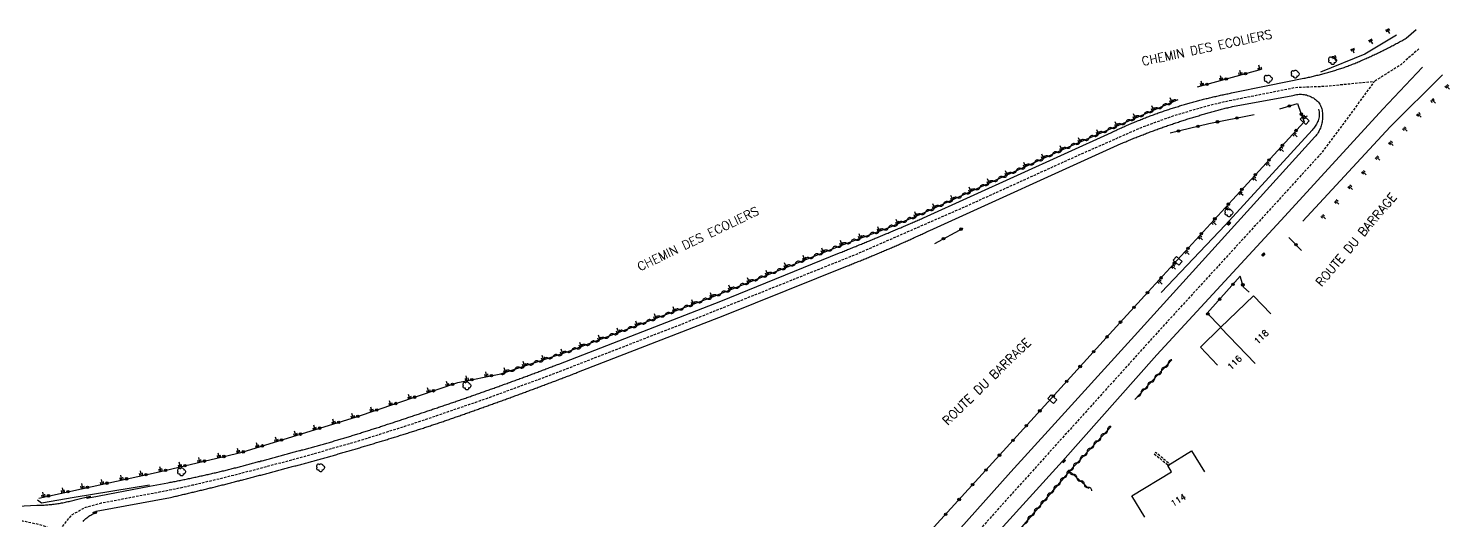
# Model space of a CAD drawing. Header units: millimetres. Extents: x 269999 to 271000, y 126004 to 126739.
# Drawn here: x 270290.7 to 270575.5, y 126486.3 to 126584.8 of the extents above; entities that cross this region are included whole.
import ezdxf
from ezdxf.enums import TextEntityAlignment as Align

# ---------------------------------------------------------------- set-up
doc = ezdxf.new("R2010")
doc.units = ezdxf.units.MM
doc.linetypes.add('DASHED', pattern=[0.75, 0.5, -0.25])
doc.layers.get('0').update_dxf_attribs({"linetype": 'CONTINUOUS'})
for name, color, linetype in [('W0001', 6, 'DASHED'), ('W0008', 7, 'CONTINUOUS'), ('W0100', 7, 'CONTINUOUS'), ('W0112', 1, 'DASHED'), ('W0211', 2, 'CONTINUOUS'), ('W0300', 7, 'CONTINUOUS'), ('W0310', 3, 'CONTINUOUS'), ('W0322', 7, 'CONTINUOUS'), ('W0400', 7, 'CONTINUOUS'), ('W0989', 7, 'CONTINUOUS'), ('W0991', 7, 'CONTINUOUS'), ('W1102', 7, 'CONTINUOUS'), ('W1471', 7, 'CONTINUOUS')]:
    doc.layers.add(name, color=color, linetype=linetype)
doc.styles.get("Standard").update_dxf_attribs({"font": 'romans.shx', "width": 0.85})

# ---------------------------------------------------------------- blocks, each defined once
blk = doc.blocks.new('T400')
for p, q in [((-0.15, 0.3), (0.15, 0.3)), ((-0.15, -0.25), (-0.15, 0.3)), ((-0.15, 0.15), (0.15, 0.15)), ((-0.15, 0), (0.15, 0)), ((0.15, 0.3), (0.15, -0.25)), ((-0.15, -0.15), (0.15, -0.15)), ((-0.15, -0.25), (-0.15, -0.3)), ((-0.15, -0.3), (0.15, -0.3)), ((0.15, -0.3), (0.15, -0.25))]:
    blk.add_line(p, q)
blk = doc.blocks.new('T300')
for p, q in [((-0.8, 0.51), (-0.86, 0.34)), ((-0.86, 0.34), (-0.86, 0.17)), ((-0.86, 0.17), (-0.74, 0.06)), ((-0.69, 0.63), (-0.8, 0.51)), ((-0.8, -0.06), (-0.74, 0.06)), ((-0.74, 0.06), (-0.69, 0.11)), ((-0.57, 0.69), (-0.69, 0.63)), ((-0.46, 0.69), (-0.57, 0.69)), ((-0.29, 0.63), (-0.46, 0.69)), ((-0.29, 0.63), (-0.17, 0.74)), ((-0.23, 0.57), (-0.29, 0.63)), ((-0.17, 0.74), (-0.06, 0.8)), ((-0.06, 0.8), (0.06, 0.8)), ((0.06, 0.8), (0.23, 0.74)), ((0.23, 0.74), (0.34, 0.63)), ((0.34, 0.63), (0.4, 0.51)), ((0.46, 0.46), (0.34, 0.46)), ((0.4, 0.51), (0.4, 0.46)), ((0.57, 0.4), (0.46, 0.46)), ((0.57, 0.4), (0.69, 0.29)), ((0.69, 0.29), (0.74, 0.17)), ((0.74, 0.06), (0.69, -0.17)), ((0.74, 0.17), (0.74, 0.06)), ((-0.8, -0.17), (-0.8, -0.06)), ((-0.8, -0.23), (-0.8, -0.17)), ((-0.74, -0.34), (-0.8, -0.23)), ((-0.69, -0.4), (-0.74, -0.34)), ((-0.51, -0.46), (-0.69, -0.4)), ((-0.4, -0.46), (-0.51, -0.46)), ((-0.4, -0.46), (-0.34, -0.46)), ((-0.34, -0.46), (-0.34, -0.4)), ((-0.34, -0.51), (-0.34, -0.46)), ((-0.29, -0.63), (-0.34, -0.51)), ((-0.17, -0.74), (-0.29, -0.63)), ((-0.06, -0.8), (-0.17, -0.74)), ((0.06, -0.8), (-0.06, -0.8)), ((0.17, -0.74), (0.06, -0.8)), ((0.23, -0.69), (0.17, -0.74)), ((0.29, -0.46), (0.23, -0.46)), ((0.29, -0.63), (0.23, -0.69)), ((0.46, -0.4), (0.29, -0.46)), ((0.34, -0.51), (0.29, -0.63)), ((0.34, -0.51), (0.34, -0.46)), ((0.57, -0.34), (0.46, -0.4)), ((0.63, -0.29), (0.57, -0.34)), ((0.69, -0.17), (0.63, -0.29))]:
    blk.add_line(p, q)
blk = doc.blocks.new('t322o')
at = {"color": 0, "linetype": 'Continuous'}
for radius in [0.25, 0.15]:
    blk.add_circle((0, 0), radius, dxfattribs=at)
blk = doc.blocks.new('t310o')
at = {"color": 0, "linetype": 'Continuous'}
for centre, start, end in [((-0.5, 0.38), 216.8699, 323.1304), ((0.5, -0.37), 36.8699, 143.1303)]:
    blk.add_arc(centre, 0.625, start, end, dxfattribs=at)
blk = doc.blocks.new('t211o')
at = {"color": 0, "linetype": 'Continuous'}
for p, q in [((-0.29, 0.5), (-0.29, 0)), ((0, 1), (0, 0)), ((0.29, 0.5), (0.29, 0))]:
    blk.add_line(p, q, dxfattribs=at)
blk = doc.blocks.new('T1471')
at = {"color": 0, "linetype": 'Continuous', "flags": 128}
blk.add_lwpolyline([(-0.75, -0.5), (-0.75, 0.5), (0.75, 0.5), (0.75, -0.5), (-0.75, -0.5)], dxfattribs=at)

msp = doc.modelspace()

# ---------------------------------------------------------------- linework, layer by layer
at = {"layer": 'W0001', "flags": 128}
for points in [[(270569.12, 126580.76), (270565.5, 126577.55), (270560.21, 126574.23)], [(270232.47, 126482.4), (270237.34, 126483.19), (270244.36, 126483.93), (270251.01, 126484.7), (270257.09, 126485.23), (270274.39, 126486.17), (270284.24, 126486.59), (270289.52, 126486.29), (270292.92, 126485.57), (270296.86, 126484.28), (270299.42, 126487.5), (270302.2, 126489.03), (270305.34, 126489.86), (270319.63, 126492.59), (270323.59, 126493.46), (270328.91, 126494.7), (270336.22, 126496.57), (270345.96, 126499.18), (270357.75, 126502.57), (270368.32, 126505.93), (270382.14, 126510.67), (270394.92, 126515.35), (270422.14, 126525.9), (270456.28, 126539.56), (270478.87, 126549.44), (270500.75, 126559.37), (270513.87, 126565.15), (270519.91, 126567.32), (270525.81, 126569.09), (270529.91, 126570.13), (270544.43, 126573.03), (270550.17, 126573.26), (270560.21, 126574.23), (270553.85, 126565.58), (270549.59, 126559.87), (270540.84, 126550.27), (270517.1, 126524.35), (270486.36, 126490.28), (270469.68, 126471.76), (270464.44, 126466.17), (270437.91, 126436.72), (270418.99, 126415.83), (270410.42, 126407.19), (270403.19, 126400.48), (270403.19, 126400.48), (270389.29, 126389.23)]]:
    msp.add_lwpolyline(points, dxfattribs=at)
at = {"layer": 'W0008', "flags": 128}
for points in [[(270255.58, 126487.49), (270292.39, 126489.4), (270292.64, 126489.4), (270292.89, 126489.4), (270293.14, 126489.41), (270293.39, 126489.42), (270293.64, 126489.43), (270293.89, 126489.44), (270294.14, 126489.46), (270294.38, 126489.48), (270294.63, 126489.5), (270294.88, 126489.52), (270295.13, 126489.54), (270295.38, 126489.57), (270295.62, 126489.6), (270295.87, 126489.63), (270296.12, 126489.66), (270296.36, 126489.7), (270296.62, 126489.73), (270296.87, 126489.77), (270297.12, 126489.82), (270297.37, 126489.86), (270297.62, 126489.91), (270297.87, 126489.96), (270298.12, 126490.01), (270298.37, 126490.06), (270298.62, 126490.12), (270298.87, 126490.18), (270299.11, 126490.24), (270299.36, 126490.3), (270299.61, 126490.37), (270299.85, 126490.43), (270300.1, 126490.5), (270300.34, 126490.58), (270303.06, 126491.21), (270303.12, 126490.92), (270314.95, 126493.19), (270318.64, 126493.9), (270318.88, 126493.94), (270319.13, 126493.99), (270319.37, 126494.04), (270319.62, 126494.09), (270319.86, 126494.14), (270320.11, 126494.18), (270320.35, 126494.23), (270320.6, 126494.28), (270320.84, 126494.33), (270321.08, 126494.38), (270321.33, 126494.43), (270321.57, 126494.48), (270321.82, 126494.53), (270322.06, 126494.58), (270322.31, 126494.63), (270322.55, 126494.68), (270322.8, 126494.73), (270323.04, 126494.78), (270323.28, 126494.83), (270323.53, 126494.89), (270323.77, 126494.94), (270324.02, 126494.99), (270324.26, 126495.04), (270324.5, 126495.1), (270324.75, 126495.15), (270324.99, 126495.2), (270325.23, 126495.26), (270325.48, 126495.31), (270325.72, 126495.36), (270325.96, 126495.42), (270326.21, 126495.47), (270326.45, 126495.53), (270326.69, 126495.58), (270326.94, 126495.64), (270327.18, 126495.69), (270327.42, 126495.75), (270327.67, 126495.8), (270327.91, 126495.86), (270328.15, 126495.92), (270328.4, 126495.97), (270328.64, 126496.03), (270328.88, 126496.09), (270329.12, 126496.15), (270329.37, 126496.2), (270329.61, 126496.26), (270329.85, 126496.32), (270330.09, 126496.38), (270330.33, 126496.44), (270330.57, 126496.5), (270330.81, 126496.56), (270331.05, 126496.62), (270331.29, 126496.68), (270331.53, 126496.74), (270331.77, 126496.8), (270332.01, 126496.86), (270332.25, 126496.92), (270332.49, 126496.98), (270332.73, 126497.04), (270332.97, 126497.11), (270333.21, 126497.17), (270333.45, 126497.23), (270333.69, 126497.29), (270333.93, 126497.36), (270334.17, 126497.42), (270334.41, 126497.48), (270334.65, 126497.55), (270334.89, 126497.61), (270335.13, 126497.68), (270335.37, 126497.74), (270335.61, 126497.8), (270335.85, 126497.87), (270336.09, 126497.93), (270336.33, 126498), (270336.57, 126498.06), (270336.81, 126498.13), (270337.04, 126498.19), (270337.28, 126498.26), (270337.52, 126498.32), (270337.76, 126498.39), (270338, 126498.45), (270338.24, 126498.52), (270338.48, 126498.58), (270338.72, 126498.65), (270338.96, 126498.71), (270339.2, 126498.78), (270339.44, 126498.84), (270339.68, 126498.9), (270339.92, 126498.97), (270340.16, 126499.03), (270340.4, 126499.1), (270340.64, 126499.16), (270340.88, 126499.23), (270341.12, 126499.29), (270341.36, 126499.36), (270341.6, 126499.42), (270341.84, 126499.49), (270342.08, 126499.55), (270342.32, 126499.61), (270342.56, 126499.68), (270342.8, 126499.74), (270343.04, 126499.81), (270343.28, 126499.87), (270343.52, 126499.94), (270343.76, 126500), (270344, 126500.07), (270344.25, 126500.13), (270344.49, 126500.2), (270344.73, 126500.26), (270344.97, 126500.33), (270345.21, 126500.39), (270345.45, 126500.46), (270345.69, 126500.52), (270345.93, 126500.59), (270346.17, 126500.65), (270346.41, 126500.72), (270346.65, 126500.78), (270346.89, 126500.85), (270347.13, 126500.91), (270347.37, 126500.98), (270347.61, 126501.04), (270347.85, 126501.11), (270348.09, 126501.18), (270348.33, 126501.24), (270348.57, 126501.31), (270348.81, 126501.38), (270349.05, 126501.44), (270349.29, 126501.51), (270349.53, 126501.58), (270349.77, 126501.64), (270350.01, 126501.71), (270350.25, 126501.78), (270350.49, 126501.85), (270350.73, 126501.92), (270350.97, 126501.98), (270351.21, 126502.05), (270351.45, 126502.12), (270351.68, 126502.19), (270351.92, 126502.26), (270352.16, 126502.33), (270352.4, 126502.4), (270352.64, 126502.47), (270352.88, 126502.54), (270353.12, 126502.61), (270353.36, 126502.68), (270353.6, 126502.75), (270353.84, 126502.83), (270354.07, 126502.9), (270354.31, 126502.97), (270354.55, 126503.04), (270354.79, 126503.11), (270355.03, 126503.19), (270355.27, 126503.26), (270355.51, 126503.33), (270355.75, 126503.41), (270355.98, 126503.48), (270356.22, 126503.55), (270356.46, 126503.63), (270356.7, 126503.7), (270356.94, 126503.78), (270357.18, 126503.85), (270357.41, 126503.93), (270357.65, 126504), (270357.89, 126504.08), (270358.13, 126504.15), (270358.37, 126504.23), (270358.6, 126504.3), (270358.84, 126504.38), (270359.08, 126504.45), (270359.32, 126504.53), (270359.56, 126504.6), (270359.79, 126504.68), (270360.03, 126504.76), (270360.27, 126504.83), (270360.51, 126504.91), (270360.74, 126504.99), (270360.98, 126505.06), (270361.22, 126505.14), (270361.46, 126505.22), (270361.69, 126505.29), (270361.93, 126505.37), (270362.17, 126505.45), (270362.4, 126505.53), (270362.64, 126505.6), (270362.88, 126505.68), (270363.12, 126505.76), (270363.35, 126505.84), (270363.59, 126505.92), (270363.83, 126505.99), (270364.06, 126506.07), (270364.3, 126506.15), (270364.54, 126506.23), (270364.78, 126506.31), (270365.01, 126506.39), (270365.25, 126506.46), (270365.49, 126506.54), (270365.72, 126506.62), (270365.96, 126506.7), (270366.2, 126506.78), (270366.43, 126506.86), (270366.67, 126506.94), (270366.91, 126507.01), (270367.14, 126507.09), (270367.38, 126507.17), (270367.62, 126507.25), (270367.86, 126507.33), (270368.09, 126507.41), (270368.33, 126507.49), (270368.57, 126507.57), (270368.8, 126507.65), (270369.04, 126507.72), (270369.28, 126507.8), (270369.51, 126507.88), (270369.75, 126507.96), (270369.99, 126508.04), (270370.22, 126508.12), (270370.46, 126508.2), (270370.7, 126508.28), (270370.94, 126508.36), (270371.17, 126508.44), (270371.41, 126508.52), (270371.65, 126508.6), (270371.89, 126508.68), (270372.12, 126508.76), (270372.36, 126508.84), (270372.6, 126508.92), (270372.83, 126509), (270373.07, 126509.08), (270373.31, 126509.16), (270373.55, 126509.24), (270373.78, 126509.32), (270374.02, 126509.4), (270374.26, 126509.48), (270374.49, 126509.56), (270374.73, 126509.64), (270374.97, 126509.72), (270375.2, 126509.8), (270375.44, 126509.88), (270375.68, 126509.97), (270375.91, 126510.05), (270376.15, 126510.13), (270376.39, 126510.21), (270376.62, 126510.29), (270376.86, 126510.37), (270377.1, 126510.45), (270377.33, 126510.54), (270377.57, 126510.62), (270377.81, 126510.7), (270378.04, 126510.78), (270378.28, 126510.86), (270378.52, 126510.94), (270378.75, 126511.03), (270378.99, 126511.11), (270379.23, 126511.19), (270379.46, 126511.27), (270379.7, 126511.36), (270379.93, 126511.44), (270380.17, 126511.52), (270380.41, 126511.6), (270380.64, 126511.69), (270380.88, 126511.77), (270381.12, 126511.85), (270381.35, 126511.94), (270381.59, 126512.02), (270381.82, 126512.1), (270382.06, 126512.19), (270382.3, 126512.27), (270382.53, 126512.35), (270382.77, 126512.44), (270383, 126512.52), (270383.24, 126512.6), (270383.48, 126512.69), (270383.71, 126512.77), (270383.95, 126512.86), (270384.18, 126512.94), (270384.42, 126513.02), (270384.65, 126513.11), (270384.89, 126513.19), (270385.13, 126513.28), (270385.36, 126513.36), (270385.6, 126513.45), (270385.84, 126513.54), (270386.07, 126513.62), (270386.31, 126513.71), (270386.55, 126513.79), (270386.78, 126513.88), (270387.02, 126513.96), (270387.26, 126514.05), (270387.49, 126514.14), (270387.73, 126514.22), (270387.96, 126514.31), (270388.2, 126514.39), (270388.44, 126514.48), (270388.67, 126514.57), (270388.91, 126514.65), (270389.14, 126514.74), (270389.38, 126514.83), (270389.62, 126514.91), (270389.85, 126515), (270390.09, 126515.09), (270390.32, 126515.18), (270390.56, 126515.26), (270390.79, 126515.35), (270391.03, 126515.44), (270391.26, 126515.53), (270391.5, 126515.61), (270391.74, 126515.7), (270391.97, 126515.79), (270392.21, 126515.88), (270392.44, 126515.97), (270392.68, 126516.05), (270392.91, 126516.14), (270393.15, 126516.23), (270393.38, 126516.32), (270393.62, 126516.41), (270393.85, 126516.5), (270394.09, 126516.59), (270394.32, 126516.67), (270394.56, 126516.76), (270394.79, 126516.85), (270395.03, 126516.94), (270395.26, 126517.03), (270395.5, 126517.12), (270395.73, 126517.21), (270395.97, 126517.3), (270396.2, 126517.39), (270396.44, 126517.48), (270396.67, 126517.57), (270396.91, 126517.66), (270429.33, 126530.27), (270453.11, 126539.9), (270453.34, 126539.99), (270453.57, 126540.08), (270453.8, 126540.18), (270454.03, 126540.27), (270454.27, 126540.36), (270454.5, 126540.46), (270454.73, 126540.55), (270454.96, 126540.64), (270455.19, 126540.74), (270455.42, 126540.83), (270455.66, 126540.93), (270455.89, 126541.02), (270456.12, 126541.11), (270456.35, 126541.21), (270456.58, 126541.3), (270456.81, 126541.4), (270457.04, 126541.49), (270457.28, 126541.59), (270457.51, 126541.68), (270457.74, 126541.77), (270457.97, 126541.87), (270458.2, 126541.96), (270458.43, 126542.06), (270458.66, 126542.15), (270458.89, 126542.25), (270459.12, 126542.34), (270459.36, 126542.44), (270459.59, 126542.53), (270459.82, 126542.63), (270460.05, 126542.73), (270460.28, 126542.82), (270460.51, 126542.92), (270460.74, 126543.01), (270460.97, 126543.11), (270461.2, 126543.2), (270461.43, 126543.3), (270461.66, 126543.4), (270461.89, 126543.49), (270462.12, 126543.59), (270462.36, 126543.69), (270462.59, 126543.78), (270462.82, 126543.88), (270463.05, 126543.98), (270463.28, 126544.07), (270463.51, 126544.17), (270463.74, 126544.27), (270463.97, 126544.36), (270464.2, 126544.46), (270464.43, 126544.56), (270464.66, 126544.66), (270464.89, 126544.76), (270465.13, 126544.85), (270465.36, 126544.95), (270465.59, 126545.05), (270465.82, 126545.15), (270466.05, 126545.25), (270466.28, 126545.35), (270466.51, 126545.45), (270466.74, 126545.54), (270466.97, 126545.64), (270467.2, 126545.74), (270467.43, 126545.84), (270467.66, 126545.94), (270467.89, 126546.04), (270468.12, 126546.14), (270468.35, 126546.24), (270468.58, 126546.34), (270468.81, 126546.44), (270469.04, 126546.54), (270469.27, 126546.64), (270469.5, 126546.74), (270469.73, 126546.85), (270469.96, 126546.95), (270507.54, 126563.99), (270507.76, 126564.1), (270507.99, 126564.21), (270508.21, 126564.31), (270508.44, 126564.42), (270508.66, 126564.52), (270508.89, 126564.63), (270509.11, 126564.73), (270509.34, 126564.83), (270509.57, 126564.93), (270509.79, 126565.04), (270510.02, 126565.14), (270510.25, 126565.24), (270510.47, 126565.34), (270510.7, 126565.44), (270510.93, 126565.54), (270511.16, 126565.63), (270511.38, 126565.73), (270511.61, 126565.83), (270511.84, 126565.92), (270512.07, 126566.02), (270512.3, 126566.12), (270512.53, 126566.21), (270512.76, 126566.3), (270512.99, 126566.4), (270513.22, 126566.49), (270513.45, 126566.58), (270513.68, 126566.67), (270513.91, 126566.77), (270514.14, 126566.86), (270514.37, 126566.95), (270514.6, 126567.04), (270514.84, 126567.12), (270515.07, 126567.21), (270515.3, 126567.3), (270515.53, 126567.39), (270515.76, 126567.47), (270516, 126567.56), (270516.23, 126567.64), (270516.46, 126567.73), (270516.7, 126567.81), (270516.93, 126567.9), (270517.17, 126567.98), (270517.4, 126568.06), (270517.63, 126568.14), (270517.87, 126568.22), (270518.1, 126568.3), (270518.34, 126568.38), (270518.58, 126568.46), (270518.81, 126568.54), (270519.05, 126568.62), (270519.29, 126568.7), (270519.52, 126568.77), (270519.76, 126568.85), (270520, 126568.93), (270520.24, 126569), (270520.48, 126569.08), (270520.72, 126569.15), (270520.96, 126569.23), (270521.19, 126569.3), (270521.43, 126569.37), (270521.67, 126569.44), (270521.91, 126569.52), (270522.15, 126569.59), (270522.39, 126569.66), (270522.63, 126569.73), (270522.87, 126569.8), (270523.11, 126569.87), (270523.35, 126569.93), (270523.59, 126570), (270523.83, 126570.07), (270524.07, 126570.13), (270524.31, 126570.2), (270524.56, 126570.27), (270524.8, 126570.33), (270525.04, 126570.39), (270525.28, 126570.46), (270525.52, 126570.52), (270525.76, 126570.58), (270526, 126570.65), (270526.25, 126570.71), (270526.49, 126570.77), (270526.73, 126570.83), (270526.97, 126570.89), (270527.22, 126570.95), (270527.46, 126571), (270527.7, 126571.06), (270527.95, 126571.12), (270528.19, 126571.18), (270528.43, 126571.23), (270528.68, 126571.29), (270528.92, 126571.34), (270529.16, 126571.4), (270529.41, 126571.45), (270529.65, 126571.5), (270529.9, 126571.56), (270530.14, 126571.61), (270530.39, 126571.66), (270530.63, 126571.71), (270530.88, 126571.76), (270531.12, 126571.81), (270531.37, 126571.86), (270531.61, 126571.91), (270538.84, 126573.37), (270546.07, 126574.84), (270546.31, 126574.89), (270546.55, 126574.94), (270546.79, 126574.99), (270547.03, 126575.04), (270547.27, 126575.1), (270547.51, 126575.15), (270547.75, 126575.21), (270547.99, 126575.26), (270548.23, 126575.32), (270548.47, 126575.38), (270548.71, 126575.44), (270548.95, 126575.5), (270549.18, 126575.56), (270549.42, 126575.62), (270549.66, 126575.68), (270549.9, 126575.75), (270550.14, 126575.81), (270550.37, 126575.88), (270550.61, 126575.94), (270550.85, 126576.01), (270551.08, 126576.07), (270551.32, 126576.14), (270551.56, 126576.21), (270551.8, 126576.28), (270552.04, 126576.35), (270552.28, 126576.42), (270552.51, 126576.49), (270552.75, 126576.57), (270552.99, 126576.64), (270553.23, 126576.72), (270553.47, 126576.79), (270553.7, 126576.87), (270553.94, 126576.95), (270554.17, 126577.03), (270554.41, 126577.11), (270554.64, 126577.19), (270554.88, 126577.28), (270555.11, 126577.37), (270555.34, 126577.46), (270555.57, 126577.55), (270555.81, 126577.64), (270556.04, 126577.74), (270556.27, 126577.83), (270556.5, 126577.93), (270556.73, 126578.03), (270556.96, 126578.12), (270557.19, 126578.22), (270557.41, 126578.32), (270557.64, 126578.42), (270557.87, 126578.52), (270558.1, 126578.62), (270558.33, 126578.72), (270558.56, 126578.82), (270558.78, 126578.92), (270559.01, 126579.02), (270559.24, 126579.13), (270559.46, 126579.23), (270559.69, 126579.33), (270559.92, 126579.44), (270560.14, 126579.54), (270560.37, 126579.65), (270560.59, 126579.76), (270560.82, 126579.86), (270561.04, 126579.97), (270561.26, 126580.08), (270561.49, 126580.19), (270561.71, 126580.3), (270561.93, 126580.41), (270562.16, 126580.52), (270562.38, 126580.63), (270562.6, 126580.74), (270562.83, 126580.85), (270563.05, 126580.97), (270563.27, 126581.08), (270563.49, 126581.2), (270563.71, 126581.31), (270563.93, 126581.43), (270564.15, 126581.54), (270564.37, 126581.66), (270564.59, 126581.78), (270564.81, 126581.9), (270565.03, 126582.01), (270565.25, 126582.13), (270565.47, 126582.25), (270565.69, 126582.37), (270565.9, 126582.49), (270566.12, 126582.62), (270566.34, 126582.74), (270566.56, 126582.86), (270568.55, 126584.61)], [(270569.85, 126577.05), (270561.89, 126568.69), (270542.29, 126547.25), (270516.65, 126519.52), (270497.73, 126498.21), (270466.73, 126464.05)]]:
    msp.add_lwpolyline(points, dxfattribs=at)
at = {"layer": 'W0008'}
msp.add_lwpolyline([(270301.68, 126486.17), (270301.84, 126486.36), (270302.02, 126486.55), (270302.2, 126486.73), (270302.4, 126486.89), (270302.59, 126487.05), (270302.8, 126487.19), (270303.01, 126487.33), (270303.22, 126487.45), (270303.45, 126487.56), (270303.68, 126487.66), (270303.91, 126487.75), (270304.16, 126487.83), (270304.4, 126487.9), (270304.31, 126488.19), (270319.18, 126490.97), (270319.43, 126491.02), (270319.67, 126491.08), (270319.91, 126491.14), (270320.15, 126491.19), (270320.39, 126491.25), (270320.63, 126491.3), (270320.87, 126491.36), (270321.11, 126491.42), (270321.35, 126491.47), (270321.59, 126491.53), (270321.83, 126491.59), (270322.08, 126491.64), (270322.32, 126491.7), (270322.56, 126491.76), (270322.8, 126491.82), (270323.04, 126491.87), (270323.28, 126491.93), (270323.52, 126491.99), (270323.76, 126492.05), (270324, 126492.1), (270324.24, 126492.16), (270324.48, 126492.22), (270324.72, 126492.28), (270324.96, 126492.34), (270325.2, 126492.39), (270325.44, 126492.45), (270325.68, 126492.51), (270325.92, 126492.57), (270326.16, 126492.63), (270326.41, 126492.69), (270326.65, 126492.75), (270326.89, 126492.8), (270327.13, 126492.86), (270327.37, 126492.92), (270327.61, 126492.98), (270327.85, 126493.04), (270328.09, 126493.1), (270328.33, 126493.16), (270328.57, 126493.22), (270328.81, 126493.28), (270329.05, 126493.34), (270329.29, 126493.4), (270329.53, 126493.46), (270329.77, 126493.52), (270330.02, 126493.58), (270330.26, 126493.65), (270330.5, 126493.71), (270330.74, 126493.77), (270330.98, 126493.83), (270331.23, 126493.89), (270331.47, 126493.95), (270331.71, 126494.01), (270331.95, 126494.08), (270332.19, 126494.14), (270332.43, 126494.2), (270332.68, 126494.26), (270332.92, 126494.32), (270333.16, 126494.39), (270333.4, 126494.45), (270333.64, 126494.51), (270333.88, 126494.57), (270334.13, 126494.63), (270334.37, 126494.7), (270334.61, 126494.76), (270334.85, 126494.82), (270335.09, 126494.89), (270335.33, 126494.95), (270335.58, 126495.01), (270335.82, 126495.07), (270336.06, 126495.14), (270336.3, 126495.2), (270336.54, 126495.26), (270336.78, 126495.33), (270337.02, 126495.39), (270337.27, 126495.45), (270337.51, 126495.52), (270337.75, 126495.58), (270337.99, 126495.64), (270338.23, 126495.71), (270338.47, 126495.77), (270338.71, 126495.84), (270338.96, 126495.9), (270339.2, 126495.96), (270339.44, 126496.03), (270339.68, 126496.09), (270339.92, 126496.16), (270340.16, 126496.22), (270340.4, 126496.28), (270340.64, 126496.35), (270340.89, 126496.41), (270341.13, 126496.48), (270341.37, 126496.54), (270341.61, 126496.61), (270341.85, 126496.67), (270342.09, 126496.74), (270342.33, 126496.8), (270342.58, 126496.87), (270342.82, 126496.93), (270343.06, 126497), (270343.3, 126497.06), (270343.55, 126497.13), (270343.79, 126497.19), (270344.03, 126497.26), (270344.27, 126497.32), (270344.52, 126497.39), (270344.76, 126497.45), (270345, 126497.52), (270345.24, 126497.58), (270345.48, 126497.65), (270345.73, 126497.71), (270345.97, 126497.78), (270346.21, 126497.84), (270346.45, 126497.91), (270346.7, 126497.97), (270346.94, 126498.04), (270347.18, 126498.11), (270347.42, 126498.17), (270347.66, 126498.24), (270347.91, 126498.3), (270348.15, 126498.37), (270348.39, 126498.44), (270348.63, 126498.5), (270348.87, 126498.57), (270349.12, 126498.64), (270349.36, 126498.7), (270349.6, 126498.77), (270349.84, 126498.84), (270350.08, 126498.91), (270350.32, 126498.97), (270350.57, 126499.04), (270350.81, 126499.11), (270351.05, 126499.18), (270351.29, 126499.24), (270351.53, 126499.31), (270351.77, 126499.38), (270352.01, 126499.45), (270352.26, 126499.52), (270352.5, 126499.59), (270352.74, 126499.66), (270352.98, 126499.73), (270353.22, 126499.8), (270353.46, 126499.86), (270353.7, 126499.93), (270353.94, 126500), (270354.18, 126500.08), (270354.42, 126500.15), (270354.67, 126500.22), (270354.91, 126500.29), (270355.15, 126500.36), (270355.39, 126500.43), (270355.63, 126500.5), (270355.87, 126500.57), (270356.11, 126500.64), (270356.35, 126500.71), (270356.59, 126500.78), (270356.83, 126500.85), (270357.07, 126500.92), (270357.32, 126501), (270357.56, 126501.07), (270357.8, 126501.14), (270358.04, 126501.21), (270358.28, 126501.28), (270358.52, 126501.35), (270358.76, 126501.43), (270359, 126501.5), (270359.24, 126501.57), (270359.48, 126501.64), (270359.72, 126501.71), (270359.96, 126501.79), (270360.2, 126501.86), (270360.44, 126501.93), (270360.68, 126502), (270360.92, 126502.08), (270361.16, 126502.15), (270361.4, 126502.22), (270361.64, 126502.3), (270361.88, 126502.37), (270362.12, 126502.44), (270362.36, 126502.52), (270362.6, 126502.59), (270362.84, 126502.66), (270363.08, 126502.74), (270363.32, 126502.81), (270363.56, 126502.89), (270363.8, 126502.96), (270364.04, 126503.03), (270364.28, 126503.11), (270364.52, 126503.18), (270364.76, 126503.26), (270365, 126503.33), (270365.24, 126503.41), (270365.48, 126503.48), (270365.72, 126503.56), (270365.96, 126503.63), (270366.2, 126503.71), (270366.44, 126503.78), (270366.68, 126503.86), (270366.92, 126503.94), (270367.16, 126504.01), (270367.4, 126504.09), (270367.64, 126504.16), (270367.88, 126504.24), (270368.11, 126504.32), (270368.35, 126504.39), (270368.59, 126504.47), (270368.83, 126504.55), (270369.07, 126504.62), (270369.31, 126504.7), (270369.55, 126504.78), (270369.79, 126504.86), (270370.03, 126504.93), (270370.26, 126505.01), (270370.5, 126505.09), (270370.74, 126505.17), (270370.98, 126505.25), (270371.21, 126505.32), (270371.45, 126505.4), (270371.68, 126505.48), (270371.92, 126505.56), (270372.16, 126505.64), (270372.39, 126505.72), (270372.63, 126505.79), (270372.86, 126505.87), (270373.1, 126505.95), (270373.33, 126506.03), (270373.57, 126506.11), (270373.8, 126506.19), (270374.04, 126506.27), (270374.27, 126506.35), (270374.51, 126506.43), (270374.74, 126506.51), (270374.98, 126506.59), (270375.21, 126506.67), (270375.45, 126506.75), (270375.68, 126506.84), (270375.91, 126506.92), (270376.15, 126507), (270376.38, 126507.08), (270376.62, 126507.16), (270376.85, 126507.24), (270377.09, 126507.32), (270377.32, 126507.41), (270377.56, 126507.49), (270377.79, 126507.57), (270378.02, 126507.65), (270378.26, 126507.74), (270378.49, 126507.82), (270378.73, 126507.9), (270378.96, 126507.98), (270379.19, 126508.07), (270379.43, 126508.15), (270379.66, 126508.23), (270379.9, 126508.31), (270380.13, 126508.4), (270380.36, 126508.48), (270380.6, 126508.56), (270380.83, 126508.65), (270381.06, 126508.73), (270381.3, 126508.82), (270381.53, 126508.9), (270381.76, 126508.98), (270382, 126509.07), (270382.23, 126509.15), (270382.47, 126509.23), (270382.7, 126509.32), (270382.93, 126509.4), (270383.17, 126509.49), (270383.4, 126509.57), (270383.63, 126509.65), (270383.87, 126509.74), (270384.1, 126509.82), (270384.33, 126509.91), (270384.57, 126509.99), (270384.8, 126510.07), (270385.03, 126510.16), (270385.27, 126510.24), (270385.5, 126510.33), (270385.74, 126510.41), (270385.98, 126510.5), (270386.21, 126510.59), (270386.45, 126510.67), (270386.68, 126510.76), (270386.92, 126510.84), (270387.15, 126510.93), (270387.39, 126511.01), (270387.63, 126511.1), (270387.86, 126511.19), (270388.1, 126511.27), (270388.33, 126511.36), (270388.57, 126511.44), (270388.8, 126511.53), (270389.04, 126511.62), (270389.27, 126511.7), (270389.51, 126511.79), (270389.75, 126511.88), (270389.98, 126511.96), (270390.22, 126512.05), (270390.45, 126512.14), (270390.69, 126512.22), (270390.92, 126512.31), (270391.16, 126512.4), (270391.39, 126512.49), (270391.63, 126512.57), (270391.86, 126512.66), (270392.1, 126512.75), (270392.33, 126512.83), (270392.57, 126512.92), (270392.8, 126513.01), (270393.04, 126513.1), (270393.27, 126513.19), (270393.51, 126513.27), (270393.74, 126513.36), (270393.98, 126513.45), (270394.21, 126513.54), (270394.45, 126513.63), (270394.68, 126513.71), (270394.92, 126513.8), (270395.15, 126513.89), (270395.39, 126513.98), (270395.62, 126514.07), (270395.86, 126514.16), (270396.09, 126514.24), (270396.33, 126514.33), (270396.56, 126514.42), (270396.79, 126514.51), (270397.03, 126514.6), (270397.26, 126514.69), (270397.5, 126514.78), (270397.73, 126514.87), (270397.97, 126514.96), (270398.2, 126515.05), (270398.44, 126515.14), (270398.67, 126515.22), (270398.9, 126515.31), (270399.14, 126515.4), (270399.37, 126515.49), (270399.61, 126515.58), (270399.84, 126515.67), (270400.08, 126515.76), (270400.31, 126515.85), (270400.54, 126515.94), (270430.16, 126527.45), (270454.74, 126537.32), (270454.97, 126537.41), (270455.2, 126537.51), (270455.43, 126537.6), (270455.67, 126537.69), (270455.9, 126537.78), (270456.13, 126537.88), (270456.36, 126537.97), (270456.59, 126538.06), (270456.83, 126538.16), (270457.06, 126538.25), (270457.29, 126538.34), (270457.52, 126538.44), (270457.75, 126538.53), (270457.99, 126538.62), (270458.22, 126538.72), (270458.45, 126538.81), (270458.68, 126538.91), (270458.91, 126539), (270459.14, 126539.1), (270459.37, 126539.19), (270459.61, 126539.29), (270459.84, 126539.39), (270460.07, 126539.48), (270460.3, 126539.58), (270460.53, 126539.67), (270460.76, 126539.77), (270460.99, 126539.87), (270461.22, 126539.96), (270461.45, 126540.06), (270461.68, 126540.16), (270461.91, 126540.25), (270462.14, 126540.35), (270462.37, 126540.45), (270462.6, 126540.55), (270462.83, 126540.65), (270463.06, 126540.74), (270463.29, 126540.84), (270463.52, 126540.94), (270463.75, 126541.04), (270463.98, 126541.14), (270464.21, 126541.24), (270464.44, 126541.34), (270464.67, 126541.44), (270464.89, 126541.54), (270465.12, 126541.63), (270465.35, 126541.73), (270465.57, 126541.83), (270465.8, 126541.93), (270466.03, 126542.03), (270466.25, 126542.13), (270466.48, 126542.23), (270466.7, 126542.34), (270466.93, 126542.44), (270467.16, 126542.54), (270467.38, 126542.64), (270467.61, 126542.74), (270467.83, 126542.84), (270468.06, 126542.95), (270468.28, 126543.05), (270468.51, 126543.15), (270468.73, 126543.25), (270468.96, 126543.36), (270469.18, 126543.46), (270469.4, 126543.57), (270469.63, 126543.67), (270469.85, 126543.77), (270470.08, 126543.88), (270470.3, 126543.98), (270470.52, 126544.09), (270470.75, 126544.19), (270470.97, 126544.3), (270471.2, 126544.41), (270508.8, 126561.47), (270509.03, 126561.57), (270509.26, 126561.67), (270509.49, 126561.77), (270509.72, 126561.87), (270509.95, 126561.96), (270510.18, 126562.06), (270510.41, 126562.16), (270510.64, 126562.26), (270510.87, 126562.35), (270511.1, 126562.45), (270511.33, 126562.54), (270511.56, 126562.64), (270511.8, 126562.73), (270512.03, 126562.83), (270512.26, 126562.92), (270512.49, 126563.01), (270512.72, 126563.1), (270512.95, 126563.2), (270513.19, 126563.29), (270513.42, 126563.38), (270513.65, 126563.47), (270513.88, 126563.56), (270514.12, 126563.65), (270514.35, 126563.74), (270514.58, 126563.83), (270514.82, 126563.92), (270515.05, 126564.01), (270515.28, 126564.1), (270515.52, 126564.18), (270515.75, 126564.27), (270515.99, 126564.36), (270516.22, 126564.44), (270516.45, 126564.53), (270516.69, 126564.62), (270516.92, 126564.7), (270517.16, 126564.79), (270517.39, 126564.87), (270517.63, 126564.95), (270517.87, 126565.04), (270518.1, 126565.12), (270518.34, 126565.2), (270518.57, 126565.29), (270518.81, 126565.37), (270519.05, 126565.45), (270519.28, 126565.53), (270519.52, 126565.61), (270519.76, 126565.69), (270519.99, 126565.77), (270520.23, 126565.85), (270520.47, 126565.93), (270520.71, 126566.01), (270520.95, 126566.09), (270521.19, 126566.17), (270521.43, 126566.24), (270521.66, 126566.32), (270521.9, 126566.4), (270522.14, 126566.48), (270522.38, 126566.55), (270522.62, 126566.63), (270522.86, 126566.7), (270523.1, 126566.78), (270523.34, 126566.85), (270523.58, 126566.93), (270523.82, 126567), (270524.06, 126567.07), (270524.3, 126567.15), (270524.54, 126567.22), (270524.78, 126567.29), (270525.02, 126567.36), (270525.27, 126567.43), (270525.51, 126567.5), (270525.75, 126567.58), (270525.99, 126567.65), (270526.23, 126567.72), (270526.47, 126567.78), (270526.71, 126567.85), (270526.95, 126567.92), (270527.2, 126567.99), (270527.44, 126568.06), (270527.68, 126568.12), (270527.92, 126568.19), (270528.16, 126568.26), (270528.41, 126568.32), (270528.65, 126568.39), (270528.89, 126568.45), (270529.14, 126568.52), (270529.38, 126568.58), (270529.62, 126568.65), (270529.86, 126568.71), (270530.11, 126568.77), (270530.35, 126568.84), (270530.59, 126568.9), (270530.84, 126568.96), (270531.08, 126569.02), (270531.33, 126569.08), (270531.57, 126569.15), (270531.81, 126569.21), (270543.85, 126571.42), (270544.11, 126571.49), (270544.37, 126571.54), (270544.62, 126571.59), (270544.88, 126571.62), (270545.13, 126571.64), (270545.37, 126571.65), (270545.62, 126571.64), (270545.87, 126571.63), (270546.11, 126571.6), (270546.35, 126571.55), (270546.59, 126571.5), (270546.83, 126571.43), (270547.06, 126571.35), (270547.29, 126571.26), (270547.53, 126571.15), (270547.75, 126571.03), (270547.98, 126570.9), (270548.21, 126570.75), (270548.43, 126570.6), (270548.63, 126570.42), (270548.82, 126570.24), (270548.99, 126570.05), (270549.14, 126569.85), (270549.28, 126569.64), (270549.39, 126569.42), (270549.5, 126569.19), (270549.59, 126568.95), (270549.66, 126568.7), (270549.72, 126568.44), (270549.76, 126568.17), (270549.79, 126567.9), (270549.81, 126567.64), (270549.82, 126567.37), (270549.82, 126567.11), (270549.81, 126566.85), (270549.79, 126566.59), (270549.76, 126566.34), (270549.72, 126566.09), (270549.68, 126565.84), (270549.62, 126565.6), (270549.55, 126565.36), (270549.47, 126565.12), (270549.38, 126564.88), (270549.28, 126564.65), (270549.17, 126564.42), (270549.05, 126564.19), (270548.92, 126563.97), (270548.78, 126563.74), (270548.63, 126563.52), (270548.47, 126563.31), (270548.3, 126563.1), (270529.57, 126542.49), (270511.51, 126522.59), (270495.55, 126505.01), (270487.44, 126496.11), (270466.31, 126472.5)], dxfattribs=at)
at = {"layer": 'W0100', "flags": 128}
for points in [[(270528.82, 126517.46), (270525.36, 126521.07), (270529.39, 126524.94), (270535.99, 126531.3), (270539.46, 126527.7)], [(270514.26, 126487.02), (270511.67, 126491.3), (270519.6, 126496.09), (270518.82, 126497.37), (270523.6, 126500.31), (270526.22, 126496.06)]]:
    msp.add_lwpolyline(points, dxfattribs=at)
at = {"layer": 'W0112', "flags": 128}
msp.add_lwpolyline([(270516.12, 126499.69), (270519.02, 126497.32), (270519.26, 126497.62), (270516.37, 126499.99)], close=True, dxfattribs=at)
at = {"layer": 'W0211', "flags": 128}
for points in [[(270564.65, 126583.47), (270558.32, 126579.64), (270549.43, 126576.04)], [(270573.84, 126575.52), (270563.35, 126565.11), (270545.9, 126546.28)], [(270549.01, 126568.64), (270549.08, 126568.39), (270549.13, 126568.14), (270549.16, 126567.88), (270549.17, 126567.63), (270549.16, 126567.37), (270549.13, 126567.12), (270549.08, 126566.86), (270549.01, 126566.61), (270548.93, 126566.36), (270548.84, 126566.13), (270548.74, 126565.9), (270548.63, 126565.67), (270548.5, 126565.45), (270548.37, 126565.24), (270548.22, 126565.03), (270548.07, 126564.84), (270547.9, 126564.64), (270547.72, 126564.46), (270530.39, 126545.49), (270517.5, 126532)], [(270292.56, 126490.49), (270293.36, 126489.89), (270299.9, 126491.01), (270314.94, 126493.48)]]:
    msp.add_lwpolyline(points, dxfattribs=at)
at = {"layer": 'W0310', "flags": 128}
for points in [[(270385.29, 126515.7), (270398.61, 126520.07), (270428.21, 126531.31), (270453.01, 126541.27), (270462.84, 126544.91), (270469.52, 126547.69), (270498.56, 126560.92), (270520.89, 126570.59)], [(270519.63, 126518.48), (270512.21, 126510.56)], [(270507.47, 126505.17), (270499.14, 126496.25), (270475.25, 126468.32), (270476.17, 126456.31), (270478.5, 126452.46), (270480.44, 126453.25)], [(270499.13, 126496.23), (270503.04, 126492.78)]]:
    msp.add_lwpolyline(points, dxfattribs=at)
at = {"layer": 'W0322', "flags": 128}
for points in [[(270524.76, 126573.11), (270537.63, 126576.65)], [(270541.26, 126568.73), (270544.83, 126569.81), (270545.5, 126567.89), (270546.12, 126566.14), (270531.76, 126550.54), (270514.94, 126532.14), (270507.15, 126523.62), (270494.15, 126509.32), (270472.67, 126485.73), (270462.96, 126474.88), (270460.82, 126472.54), (270451.53, 126462.39), (270440.91, 126450.47), (270427.73, 126436.3), (270423.4, 126431.57), (270393.24, 126402.2)], [(270519.33, 126563.91), (270527.05, 126565.77), (270536.1, 126567.6)], [(270472.17, 126541.8), (270477.84, 126544.86)], [(270543.09, 126542.97), (270545.64, 126540.41)], [(270535.14, 126532.05), (270533.99, 126533.06), (270533.35, 126535.24), (270526.7, 126527.81), (270529.39, 126525.13)], [(270292.78, 126490.85), (270316.93, 126496.1), (270333.5, 126500.02), (270356.43, 126507.11), (270376.67, 126513.94), (270385.29, 126515.7)]]:
    msp.add_lwpolyline(points, dxfattribs=at)
at = {"layer": 'W1102', "flags": 128}
msp.add_lwpolyline([(270529.39, 126524.94), (270536.32, 126517.74)], dxfattribs=at)

# ---------------------------------------------------------------- block references
at = {"layer": 'W0211'}
for p, rotation in [((270559.34, 126582.59), 211.1961326822317), ((270562.76, 126584.67), 211.1961326822317), ((270555.79, 126580.77), 202.0557368437857), ((270537.29, 126576.56), 15.3872896009718), ((270552.09, 126579.27), 202.0557368437857), ((270525.72, 126573.37), 15.3872896009718), ((270529.58, 126574.43), 15.3872896009718), ((270533.43, 126575.5), 15.3872896009718), ((270519.63, 126570.05), 23.41339469916352), ((270574.54, 126573.4), 224.7944164512014), ((270515.96, 126568.46), 23.41339469916352), ((270571.7, 126570.58), 224.7944164512014), ((270508.62, 126565.28), 23.41339469916352), ((270512.29, 126566.87), 23.41339469916352), ((270545.83, 126566.95), 289.4576416743529), ((270568.86, 126567.76), 224.7944164512014), ((270501.28, 126562.1), 23.41339469916352), ((270504.95, 126563.69), 23.41339469916352), ((270543.99, 126563.83), 227.3853700039516), ((270566.03, 126564.94), 224.7944164512014), ((270493.97, 126558.83), 24.50178938985736), ((270497.61, 126560.49), 24.50178938985736), ((270541.29, 126560.89), 227.3853700039516), ((270563.25, 126562.06), 227.1670690032233), ((270490.34, 126557.17), 24.50178938985736), ((270538.58, 126557.94), 227.3853700039516), ((270560.53, 126559.13), 227.1670690032233), ((270483.06, 126553.86), 24.50178938985736), ((270486.7, 126555.51), 24.50178938985736), ((270535.87, 126555), 227.3853700039516), ((270557.82, 126556.19), 227.1670690032233), ((270475.78, 126550.54), 24.50178938985736), ((270479.42, 126552.2), 24.50178938985736), ((270533.16, 126552.06), 227.3853700039516), ((270555.1, 126553.26), 227.1670690032233), ((270468.48, 126547.25), 22.58292351267385), ((270472.14, 126548.88), 24.50178938985736), ((270530.46, 126549.11), 227.555930471474), ((270552.38, 126550.33), 227.1670690032233), ((270464.79, 126545.72), 22.58292351267385), ((270527.76, 126546.16), 227.555930471474), ((270549.66, 126547.39), 227.1670690032233), ((270453.56, 126541.48), 20.30447056911039), ((270457.32, 126542.86), 20.30447056911039), ((270461.07, 126544.25), 20.30447056911039), ((270525.06, 126543.2), 227.555930471474), ((270449.85, 126540), 21.88026676979189), ((270522.36, 126540.25), 227.555930471474), ((270442.42, 126537.02), 21.88026676979189), ((270446.13, 126538.51), 21.88026676979189), ((270519.66, 126537.3), 227.555930471474), ((270435, 126534.04), 21.88026676979189), ((270438.71, 126535.53), 21.88026676979189), ((270516.96, 126534.35), 227.555930471474), ((270427.57, 126531.07), 20.79131410003861), ((270431.29, 126532.55), 21.88026676979189), ((270420.09, 126528.23), 20.79131410003861), ((270423.83, 126529.65), 20.79131410003861), ((270412.61, 126525.39), 20.79131410003861), ((270416.35, 126526.81), 20.79131410003861), ((270405.13, 126522.55), 20.79131410003861), ((270408.87, 126523.97), 20.79131410003861), ((270397.64, 126519.75), 18.18504582863691), ((270401.39, 126521.13), 20.79131410003861), ((270386.24, 126516.01), 18.18504582863691), ((270390.04, 126517.26), 18.18504582863691), ((270393.84, 126518.51), 18.18504582863691), ((270374.67, 126513.27), 18.65500638775379), ((270378.52, 126514.32), 11.52792267947956), ((270382.44, 126515.12), 11.52792267947956), ((270367.09, 126510.71), 18.65500638775379), ((270370.88, 126511.99), 18.65500638775379), ((270359.51, 126508.15), 18.65500638775379), ((270363.3, 126509.43), 18.65500638775379), ((270348.07, 126504.52), 17.17125845212837), ((270351.9, 126505.71), 17.17125845212837), ((270355.72, 126506.89), 17.17125845212837), ((270340.43, 126502.16), 17.17125845212837), ((270344.25, 126503.34), 17.17125845212837), ((270328.88, 126498.93), 13.30358976193745), ((270332.77, 126499.85), 13.30358976193745), ((270336.61, 126500.98), 17.17125845212837), ((270317.2, 126496.17), 13.30358976193745), ((270321.1, 126497.09), 13.30358976193745), ((270324.99, 126498.01), 13.30358976193745), ((270305.48, 126493.61), 12.2582884696964), ((270309.39, 126494.46), 12.2582884696964), ((270313.3, 126495.31), 12.2582884696964), ((270293.75, 126491.07), 12.2582884696964), ((270297.66, 126491.92), 12.2582884696964), ((270301.57, 126492.77), 12.2582884696964)]:
    msp.add_blockref('t211o', p, dxfattribs=dict(at, rotation=rotation))
at = {"layer": 'W0300'}
for p in [(270551.86, 126578.37), (270538.98, 126574.69), (270544.39, 126575.66), (270531.11, 126547.9), (270378.54, 126513.27), (270349.25, 126496.91), (270321.42, 126496.06)]:
    msp.add_blockref('T300', p, dxfattribs=at)
at = {"layer": 'W0310'}
for p, rotation in [((270514.12, 126567.66), 23.41339469916352), ((270515.96, 126568.46), 23.41339469916352), ((270517.8, 126569.25), 23.41339469916352), ((270519.63, 126570.05), 23.41339469916352), ((270508.62, 126565.28), 23.41339469916352), ((270510.45, 126566.07), 23.41339469916352), ((270512.29, 126566.87), 23.41339469916352), ((270501.28, 126562.1), 23.41339469916352), ((270503.11, 126562.89), 23.41339469916352), ((270504.95, 126563.69), 23.41339469916352), ((270506.78, 126564.48), 23.41339469916352), ((270495.79, 126559.66), 24.50178938985736), ((270497.61, 126560.49), 24.50178938985736), ((270499.44, 126561.3), 23.41339469916352), ((270488.52, 126556.34), 24.50178938985736), ((270490.34, 126557.17), 24.50178938985736), ((270492.16, 126558), 24.50178938985736), ((270493.97, 126558.83), 24.50178938985736), ((270483.06, 126553.86), 24.50178938985736), ((270484.88, 126554.69), 24.50178938985736), ((270486.7, 126555.51), 24.50178938985736), ((270475.78, 126550.54), 24.50178938985736), ((270477.6, 126551.37), 24.50178938985736), ((270479.42, 126552.2), 24.50178938985736), ((270481.24, 126553.03), 24.50178938985736), ((270470.32, 126548.05), 24.50178938985736), ((270472.14, 126548.88), 24.50178938985736), ((270473.96, 126549.71), 24.50178938985736), ((270462.94, 126544.95), 22.58292351267385), ((270464.79, 126545.72), 22.58292351267385), ((270466.63, 126546.49), 22.58292351267385), ((270468.48, 126547.25), 22.58292351267385), ((270455.44, 126542.17), 20.30447056911039), ((270457.32, 126542.86), 20.30447056911039), ((270459.19, 126543.56), 20.30447056911039), ((270461.07, 126544.25), 20.30447056911039), ((270447.99, 126539.26), 21.88026676979189), ((270449.85, 126540), 21.88026676979189), ((270451.7, 126540.75), 21.88026676979189), ((270453.56, 126541.48), 20.30447056911039), ((270440.57, 126536.27), 21.88026676979189), ((270442.42, 126537.02), 21.88026676979189), ((270444.28, 126537.77), 21.88026676979189), ((270446.13, 126538.51), 21.88026676979189), ((270435, 126534.04), 21.88026676979189), ((270436.86, 126534.78), 21.88026676979189), ((270438.71, 126535.53), 21.88026676979189), ((270427.57, 126531.07), 20.79131410003861), ((270429.43, 126531.8), 21.88026676979189), ((270431.29, 126532.55), 21.88026676979189), ((270433.14, 126533.29), 21.88026676979189), ((270420.09, 126528.23), 20.79131410003861), ((270421.96, 126528.94), 20.79131410003861), ((270423.83, 126529.65), 20.79131410003861), ((270425.7, 126530.36), 20.79131410003861), ((270412.61, 126525.39), 20.79131410003861), ((270414.48, 126526.1), 20.79131410003861), ((270416.35, 126526.81), 20.79131410003861), ((270418.22, 126527.52), 20.79131410003861), ((270405.13, 126522.55), 20.79131410003861), ((270407, 126523.26), 20.79131410003861), ((270408.87, 126523.97), 20.79131410003861), ((270410.74, 126524.68), 20.79131410003861), ((270397.64, 126519.75), 18.18504582863691), ((270399.52, 126520.42), 20.79131410003861), ((270401.39, 126521.13), 20.79131410003861), ((270403.26, 126521.84), 20.79131410003861), ((270388.14, 126516.63), 18.18504582863691), ((270390.04, 126517.26), 18.18504582863691), ((270391.94, 126517.88), 18.18504582863691), ((270393.84, 126518.51), 18.18504582863691), ((270395.74, 126519.13), 18.18504582863691), ((270517.57, 126516.29), 226.8638704687066), ((270518.94, 126517.75), 226.8638704687066), ((270386.24, 126516.01), 18.18504582863691), ((270514.84, 126513.37), 226.8638704687066), ((270516.21, 126514.83), 226.8638704687066), ((270513.47, 126511.91), 226.8638704687066), ((270505.42, 126502.98), 226.9578429932931), ((270506.78, 126504.44), 226.9578429932931), ((270502.69, 126500.05), 226.9578429932931), ((270504.05, 126501.51), 226.9578429932931), ((270499.96, 126497.13), 226.9578429932931), ((270501.32, 126498.59), 226.9578429932931), ((270497.32, 126494.12), 229.4544836835712), ((270498.62, 126495.64), 229.4544836835712), ((270499.88, 126495.57), 318.5837092607266), ((270501.38, 126494.25), 318.5837092607266), ((270494.72, 126491.09), 229.4544836835712), ((270496.02, 126492.6), 229.4544836835712), ((270502.88, 126492.93), 318.5837092607266), ((270492.12, 126488.05), 229.4544836835712), ((270493.42, 126489.57), 229.4544836835712), ((270490.82, 126486.53), 229.4544836835712)]:
    msp.add_blockref('t310o', p, dxfattribs=dict(at, rotation=rotation))
at = {"layer": 'W0322'}
for p, rotation in [((270526.68, 126573.64), 15.3872896009718), ((270530.54, 126574.7), 15.3872896009718), ((270534.4, 126575.76), 15.3872896009718), ((270543.18, 126569.31), 16.74222037817715), ((270524.88, 126565.24), 13.53648077685709), ((270528.78, 126566.12), 11.42034982321091), ((270532.7, 126566.91), 11.42034982321091), ((270545.58, 126567.66), 289.4576416746112), ((270520.99, 126564.31), 13.53648077685709), ((270544.5, 126564.38), 227.3853700039516), ((270541.79, 126561.44), 227.3853700039516), ((270539.09, 126558.49), 227.3853700039516), ((270536.38, 126555.55), 227.3853700039516), ((270533.67, 126552.61), 227.3853700039516), ((270530.96, 126549.66), 227.5559304714811), ((270528.26, 126546.71), 227.5559304714811), ((270473.93, 126542.75), 28.38812322580738), ((270477.45, 126544.65), 28.38812322580738), ((270525.56, 126543.76), 227.5559304714811), ((270522.87, 126540.81), 227.5559304714811), ((270544.5, 126541.55), 314.9485665100995), ((270520.17, 126537.85), 227.5559304714811), ((270517.47, 126534.9), 227.5559304714811), ((270531.89, 126533.61), 228.1398089523163), ((270514.77, 126531.95), 227.5559304714811), ((270533.86, 126533.51), 106.3256059591035), ((270512.07, 126529), 227.5559304714811), ((270529.22, 126530.63), 228.1398089523163), ((270509.37, 126526.05), 227.5559304714811), ((270526.85, 126527.66), 315.2017084890661), ((270506.67, 126523.09), 227.7427513296543), ((270503.98, 126520.13), 227.7427513296543), ((270501.29, 126517.17), 227.7427513296543), ((270379.5, 126514.52), 11.52792267947956), ((270383.42, 126515.32), 11.52792267947956), ((270498.6, 126514.21), 227.7427513296543), ((270368.04, 126511.03), 18.65500638775379), ((270371.83, 126512.31), 18.65500638775379), ((270375.62, 126513.59), 18.65500638775379), ((270495.91, 126511.25), 227.7427513296543), ((270360.46, 126508.47), 18.65500638775379), ((270364.25, 126509.75), 18.65500638775379), ((270493.22, 126508.29), 227.6678406387504), ((270352.85, 126506), 17.17125845212837), ((270356.67, 126507.19), 18.65500638775379), ((270490.53, 126505.34), 227.6678406387504), ((270341.39, 126502.46), 17.17125845212837), ((270345.21, 126503.64), 17.17125845212837), ((270349.03, 126504.82), 17.17125845212837), ((270487.83, 126502.38), 227.6678406387504), ((270333.74, 126500.1), 17.17125845212837), ((270337.57, 126501.28), 17.17125845212837), ((270322.07, 126497.32), 13.30358976193745), ((270325.96, 126498.24), 13.30358976193745), ((270329.86, 126499.16), 13.30358976193745), ((270485.14, 126499.42), 227.6678406387504), ((270306.46, 126493.83), 12.2582884696964), ((270310.37, 126494.68), 12.2582884696964), ((270314.27, 126495.53), 12.2582884696964), ((270318.18, 126496.4), 13.30358976193745), ((270482.44, 126496.46), 227.6678406387504), ((270294.73, 126491.28), 12.2582884696964), ((270298.64, 126492.13), 12.2582884696964), ((270302.55, 126492.98), 12.2582884696964), ((270479.75, 126493.51), 227.6678406387504), ((270477.06, 126490.55), 227.6678406387504), ((270474.36, 126487.59), 227.6678406387504)]:
    msp.add_blockref('t322o', p, dxfattribs=dict(at, rotation=rotation))
at = {"layer": 'W0400'}
for p, rotation in [((270531.06, 126545.84), 322.4781120312772), ((270537.97, 126539.6), 318.9422934647238), ((270498.04, 126498.23), 318.3871307303604), ((270302.71, 126490.95), 283.1211476020013), ((270304.02, 126487.96), 108.101269056885)]:
    msp.add_blockref('T400', p, dxfattribs=dict(at, rotation=rotation))
at = {"layer": 'W1471'}
for p, rotation in [((270546.25, 126566.49), 316.549048322115), ((270520.81, 126538.3), 317.7791189531067), ((270495.71, 126510.63), 317.7756996942695)]:
    msp.add_blockref('T1471', p, dxfattribs=dict(at, rotation=rotation))

# ---------------------------------------------------------------- texts
at = {"layer": 'W0989'}
for s, rotation, p in [('CHEMIN DES ECOLIERS', 12.0256, (270526.65, 126580.97)), ('ROUTE DU BARRAGE', 49.8114, (270556.53, 126542.55)), ('CHEMIN DES ECOLIERS', 25.5488, (270424.78, 126542.73)), ('ROUTE DU BARRAGE', 44.3269, (270482.57, 126514.15))]:
    msp.add_text(s, height=1.75, rotation=rotation, dxfattribs=at).set_placement(p, align=Align.MIDDLE)
at = {"layer": 'W0991'}
for s, rotation, p in [('118', 43.9418, (270537.55, 126523.08)), ('116', 43.803, (270532.22, 126517.95)), ('114', 31.7016, (270520.95, 126490.45))]:
    msp.add_text(s, height=1.25, rotation=rotation, dxfattribs=at).set_placement(p, align=Align.MIDDLE)

doc.saveas('drawing.dxf')
